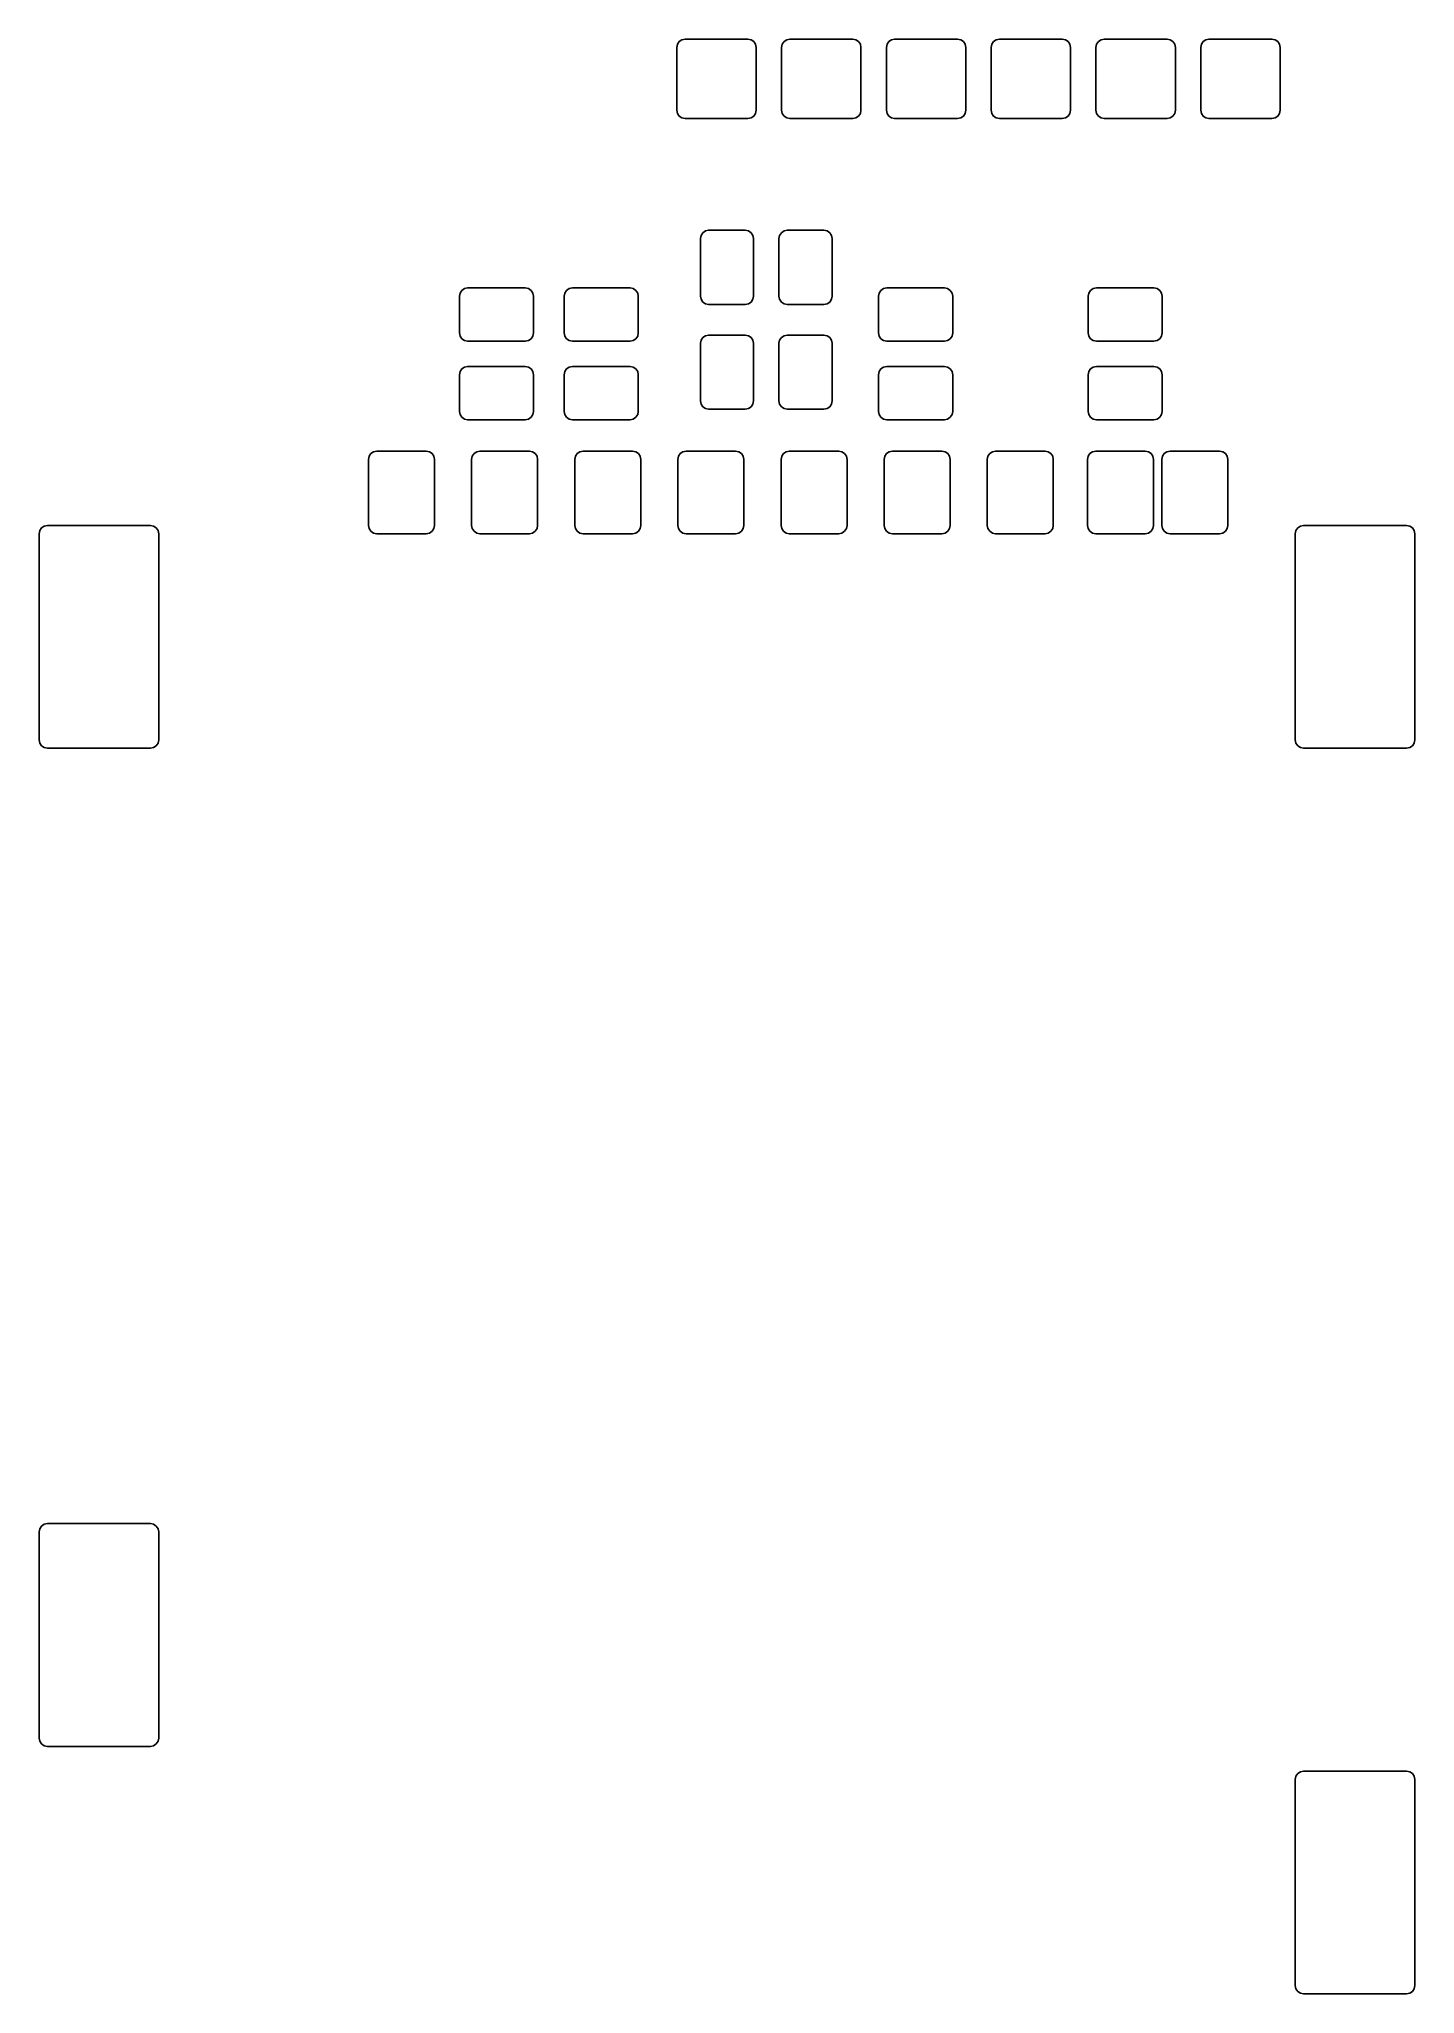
# Model space of a CAD drawing. Extents: x 4.82 to 6.13, y -4.45 to -2.58.
import ezdxf

# ---------------------------------------------------------------- set-up
doc = ezdxf.new("R2010")
doc.units = 0
doc.header["$MEASUREMENT"] = 0
doc.layers.add('BLACK', color=7, linetype='CONTINUOUS')

msp = doc.modelspace()

# ---------------------------------------------------------------- linework, layer by layer
at = {"layer": 'BLACK', "linetype": 'CONTINUOUS'}
for p, q in [((5.42949, -2.59118), (5.43009, -2.58817)), ((5.42949, -2.65118), (5.42949, -2.59118)), ((5.43009, -2.58817), (5.43179, -2.58561)), ((5.43179, -2.58561), (5.43435, -2.58391)), ((5.43435, -2.58391), (5.43736, -2.58331)), ((5.43736, -2.58331), (5.49736, -2.58331)), ((5.49736, -2.58331), (5.50038, -2.58391)), ((5.50038, -2.58391), (5.50293, -2.58561)), ((5.50293, -2.58561), (5.50464, -2.58817)), ((5.50464, -2.58817), (5.50524, -2.59118)), ((5.50524, -2.59118), (5.50524, -2.65118)), ((5.52949, -2.59118), (5.53009, -2.58817)), ((5.52949, -2.65118), (5.52949, -2.59118)), ((5.53009, -2.58817), (5.53179, -2.58561)), ((5.53179, -2.58561), (5.53435, -2.58391)), ((5.53435, -2.58391), (5.53736, -2.58331)), ((5.53736, -2.58331), (5.59736, -2.58331)), ((5.59736, -2.58331), (5.60038, -2.58391)), ((5.60038, -2.58391), (5.60293, -2.58561)), ((5.60293, -2.58561), (5.60464, -2.58817)), ((5.60464, -2.58817), (5.60524, -2.59118)), ((5.60524, -2.59118), (5.60524, -2.65118)), ((5.62949, -2.59118), (5.63009, -2.58817)), ((5.62949, -2.65118), (5.62949, -2.59118)), ((5.63009, -2.58817), (5.63179, -2.58561)), ((5.63179, -2.58561), (5.63435, -2.58391)), ((5.63435, -2.58391), (5.63736, -2.58331)), ((5.63736, -2.58331), (5.69736, -2.58331)), ((5.69736, -2.58331), (5.70038, -2.58391)), ((5.70038, -2.58391), (5.70293, -2.58561)), ((5.70293, -2.58561), (5.70464, -2.58817)), ((5.70464, -2.58817), (5.70524, -2.59118)), ((5.70524, -2.59118), (5.70524, -2.65118)), ((5.72949, -2.59118), (5.73009, -2.58817)), ((5.72949, -2.65118), (5.72949, -2.59118)), ((5.73009, -2.58817), (5.73179, -2.58561)), ((5.73179, -2.58561), (5.73435, -2.58391)), ((5.73435, -2.58391), (5.73736, -2.58331)), ((5.73736, -2.58331), (5.79736, -2.58331)), ((5.79736, -2.58331), (5.80038, -2.58391)), ((5.80038, -2.58391), (5.80293, -2.58561)), ((5.80293, -2.58561), (5.80464, -2.58817)), ((5.80464, -2.58817), (5.80524, -2.59118)), ((5.80524, -2.59118), (5.80524, -2.65118)), ((5.82949, -2.59118), (5.83009, -2.58817)), ((5.82949, -2.65118), (5.82949, -2.59118)), ((5.83009, -2.58817), (5.83179, -2.58561)), ((5.83179, -2.58561), (5.83435, -2.58391)), ((5.83435, -2.58391), (5.83736, -2.58331)), ((5.83736, -2.58331), (5.89736, -2.58331)), ((5.89736, -2.58331), (5.90038, -2.58391)), ((5.90038, -2.58391), (5.90293, -2.58561)), ((5.90293, -2.58561), (5.90464, -2.58817)), ((5.90464, -2.58817), (5.90524, -2.59118)), ((5.90524, -2.59118), (5.90524, -2.65118)), ((5.92949, -2.59118), (5.93009, -2.58817)), ((5.92949, -2.65118), (5.92949, -2.59118)), ((5.93009, -2.58817), (5.93179, -2.58561)), ((5.93179, -2.58561), (5.93435, -2.58391)), ((5.93435, -2.58391), (5.93736, -2.58331)), ((5.93736, -2.58331), (5.99736, -2.58331)), ((5.99736, -2.58331), (6.00038, -2.58391)), ((6.00038, -2.58391), (6.00293, -2.58561)), ((6.00293, -2.58561), (6.00464, -2.58817)), ((6.00464, -2.58817), (6.00524, -2.59118)), ((6.00524, -2.59118), (6.00524, -2.65118)), ((5.43009, -2.65419), (5.42949, -2.65118)), ((5.43179, -2.65675), (5.43009, -2.65419)), ((5.43435, -2.65846), (5.43179, -2.65675)), ((5.43736, -2.65906), (5.43435, -2.65846)), ((5.49736, -2.65906), (5.43736, -2.65906)), ((5.50038, -2.65846), (5.49736, -2.65906)), ((5.50293, -2.65675), (5.50038, -2.65846)), ((5.50464, -2.65419), (5.50293, -2.65675)), ((5.50524, -2.65118), (5.50464, -2.65419)), ((5.53009, -2.65419), (5.52949, -2.65118)), ((5.53179, -2.65675), (5.53009, -2.65419)), ((5.53435, -2.65846), (5.53179, -2.65675)), ((5.53736, -2.65906), (5.53435, -2.65846)), ((5.59736, -2.65906), (5.53736, -2.65906)), ((5.60038, -2.65846), (5.59736, -2.65906)), ((5.60293, -2.65675), (5.60038, -2.65846)), ((5.60464, -2.65419), (5.60293, -2.65675)), ((5.60524, -2.65118), (5.60464, -2.65419)), ((5.63009, -2.65419), (5.62949, -2.65118)), ((5.63179, -2.65675), (5.63009, -2.65419)), ((5.63435, -2.65846), (5.63179, -2.65675)), ((5.63736, -2.65906), (5.63435, -2.65846)), ((5.69736, -2.65906), (5.63736, -2.65906)), ((5.70038, -2.65846), (5.69736, -2.65906)), ((5.70293, -2.65675), (5.70038, -2.65846)), ((5.70464, -2.65419), (5.70293, -2.65675)), ((5.70524, -2.65118), (5.70464, -2.65419)), ((5.73009, -2.65419), (5.72949, -2.65118)), ((5.73179, -2.65675), (5.73009, -2.65419)), ((5.73435, -2.65846), (5.73179, -2.65675)), ((5.73736, -2.65906), (5.73435, -2.65846)), ((5.79736, -2.65906), (5.73736, -2.65906)), ((5.80038, -2.65846), (5.79736, -2.65906)), ((5.80293, -2.65675), (5.80038, -2.65846)), ((5.80464, -2.65419), (5.80293, -2.65675)), ((5.80524, -2.65118), (5.80464, -2.65419)), ((5.83009, -2.65419), (5.82949, -2.65118)), ((5.83179, -2.65675), (5.83009, -2.65419)), ((5.83435, -2.65846), (5.83179, -2.65675)), ((5.83736, -2.65906), (5.83435, -2.65846)), ((5.89736, -2.65906), (5.83736, -2.65906)), ((5.90038, -2.65846), (5.89736, -2.65906)), ((5.90293, -2.65675), (5.90038, -2.65846)), ((5.90464, -2.65419), (5.90293, -2.65675)), ((5.90524, -2.65118), (5.90464, -2.65419)), ((5.93009, -2.65419), (5.92949, -2.65118)), ((5.93179, -2.65675), (5.93009, -2.65419)), ((5.93435, -2.65846), (5.93179, -2.65675)), ((5.93736, -2.65906), (5.93435, -2.65846)), ((5.99736, -2.65906), (5.93736, -2.65906)), ((6.00038, -2.65846), (5.99736, -2.65906)), ((6.00293, -2.65675), (6.00038, -2.65846)), ((6.00464, -2.65419), (6.00293, -2.65675)), ((6.00524, -2.65118), (6.00464, -2.65419)), ((5.45199, -2.77368), (5.45259, -2.77067)), ((5.45199, -2.82868), (5.45199, -2.77368)), ((5.45259, -2.77067), (5.45429, -2.76811)), ((5.45429, -2.76811), (5.45685, -2.76641)), ((5.45685, -2.76641), (5.45986, -2.76581)), ((5.45986, -2.76581), (5.49486, -2.76581)), ((5.49486, -2.76581), (5.49788, -2.76641)), ((5.49788, -2.76641), (5.50043, -2.76811)), ((5.50043, -2.76811), (5.50214, -2.77067)), ((5.50214, -2.77067), (5.50274, -2.77368)), ((5.50274, -2.77368), (5.50274, -2.82868)), ((5.52699, -2.77368), (5.52759, -2.77067)), ((5.52699, -2.82868), (5.52699, -2.77368)), ((5.52759, -2.77067), (5.52929, -2.76811)), ((5.52929, -2.76811), (5.53185, -2.76641)), ((5.53185, -2.76641), (5.53486, -2.76581)), ((5.53486, -2.76581), (5.56986, -2.76581)), ((5.56986, -2.76581), (5.57288, -2.76641)), ((5.57288, -2.76641), (5.57543, -2.76811)), ((5.57543, -2.76811), (5.57714, -2.77067)), ((5.57714, -2.77067), (5.57774, -2.77368)), ((5.57774, -2.77368), (5.57774, -2.82868)), ((5.22199, -2.82868), (5.22259, -2.82567)), ((5.22199, -2.86368), (5.22199, -2.82868)), ((5.22259, -2.82567), (5.22429, -2.82311)), ((5.22429, -2.82311), (5.22685, -2.82141)), ((5.22685, -2.82141), (5.22986, -2.82081)), ((5.22986, -2.82081), (5.28486, -2.82081)), ((5.28486, -2.82081), (5.28788, -2.82141)), ((5.28788, -2.82141), (5.29043, -2.82311)), ((5.29043, -2.82311), (5.29214, -2.82567)), ((5.29214, -2.82567), (5.29274, -2.82868)), ((5.29274, -2.82868), (5.29274, -2.86368)), ((5.32199, -2.82868), (5.32259, -2.82567)), ((5.32199, -2.86368), (5.32199, -2.82868)), ((5.32259, -2.82567), (5.32429, -2.82311)), ((5.32429, -2.82311), (5.32685, -2.82141)), ((5.32685, -2.82141), (5.32986, -2.82081)), ((5.32986, -2.82081), (5.38486, -2.82081)), ((5.38486, -2.82081), (5.38788, -2.82141)), ((5.38788, -2.82141), (5.39043, -2.82311)), ((5.39043, -2.82311), (5.39214, -2.82567)), ((5.39214, -2.82567), (5.39274, -2.82868)), ((5.39274, -2.82868), (5.39274, -2.86368)), ((5.45259, -2.83169), (5.45199, -2.82868)), ((5.45429, -2.83425), (5.45259, -2.83169)), ((5.45685, -2.83596), (5.45429, -2.83425)), ((5.50043, -2.83425), (5.49788, -2.83596)), ((5.50214, -2.83169), (5.50043, -2.83425)), ((5.50274, -2.82868), (5.50214, -2.83169)), ((5.52759, -2.83169), (5.52699, -2.82868)), ((5.52929, -2.83425), (5.52759, -2.83169)), ((5.53185, -2.83596), (5.52929, -2.83425)), ((5.57543, -2.83425), (5.57288, -2.83596)), ((5.57714, -2.83169), (5.57543, -2.83425)), ((5.57774, -2.82868), (5.57714, -2.83169)), ((5.62199, -2.82868), (5.62259, -2.82567)), ((5.62199, -2.86368), (5.62199, -2.82868)), ((5.62259, -2.82567), (5.62429, -2.82311)), ((5.62429, -2.82311), (5.62685, -2.82141)), ((5.62685, -2.82141), (5.62986, -2.82081)), ((5.62986, -2.82081), (5.68486, -2.82081)), ((5.68486, -2.82081), (5.68788, -2.82141)), ((5.68788, -2.82141), (5.69043, -2.82311)), ((5.69043, -2.82311), (5.69214, -2.82567)), ((5.69214, -2.82567), (5.69274, -2.82868)), ((5.69274, -2.82868), (5.69274, -2.86368)), ((5.82199, -2.82868), (5.82259, -2.82567)), ((5.82199, -2.86368), (5.82199, -2.82868)), ((5.82259, -2.82567), (5.82429, -2.82311)), ((5.82429, -2.82311), (5.82685, -2.82141)), ((5.82685, -2.82141), (5.82986, -2.82081)), ((5.82986, -2.82081), (5.88486, -2.82081)), ((5.88486, -2.82081), (5.88788, -2.82141)), ((5.88788, -2.82141), (5.89043, -2.82311)), ((5.89043, -2.82311), (5.89214, -2.82567)), ((5.89214, -2.82567), (5.89274, -2.82868)), ((5.89274, -2.82868), (5.89274, -2.86368)), ((5.45986, -2.83656), (5.45685, -2.83596)), ((5.49486, -2.83656), (5.45986, -2.83656)), ((5.49788, -2.83596), (5.49486, -2.83656)), ((5.53486, -2.83656), (5.53185, -2.83596)), ((5.56986, -2.83656), (5.53486, -2.83656)), ((5.57288, -2.83596), (5.56986, -2.83656)), ((5.22259, -2.86669), (5.22199, -2.86368)), ((5.22429, -2.86925), (5.22259, -2.86669)), ((5.22685, -2.87096), (5.22429, -2.86925)), ((5.22986, -2.87156), (5.22685, -2.87096)), ((5.28486, -2.87156), (5.22986, -2.87156)), ((5.28788, -2.87096), (5.28486, -2.87156)), ((5.29043, -2.86925), (5.28788, -2.87096)), ((5.29214, -2.86669), (5.29043, -2.86925)), ((5.29274, -2.86368), (5.29214, -2.86669)), ((5.32259, -2.86669), (5.32199, -2.86368)), ((5.32429, -2.86925), (5.32259, -2.86669)), ((5.32685, -2.87096), (5.32429, -2.86925)), ((5.32986, -2.87156), (5.32685, -2.87096)), ((5.38486, -2.87156), (5.32986, -2.87156)), ((5.38788, -2.87096), (5.38486, -2.87156)), ((5.39043, -2.86925), (5.38788, -2.87096)), ((5.39214, -2.86669), (5.39043, -2.86925)), ((5.39274, -2.86368), (5.39214, -2.86669)), ((5.45199, -2.87368), (5.45259, -2.87067)), ((5.45259, -2.87067), (5.45429, -2.86811)), ((5.45429, -2.86811), (5.45685, -2.86641)), ((5.45685, -2.86641), (5.45986, -2.86581)), ((5.45986, -2.86581), (5.49486, -2.86581)), ((5.49486, -2.86581), (5.49788, -2.86641)), ((5.49788, -2.86641), (5.50043, -2.86811)), ((5.50043, -2.86811), (5.50214, -2.87067)), ((5.50214, -2.87067), (5.50274, -2.87368)), ((5.52699, -2.87368), (5.52759, -2.87067)), ((5.52759, -2.87067), (5.52929, -2.86811)), ((5.52929, -2.86811), (5.53185, -2.86641)), ((5.53185, -2.86641), (5.53486, -2.86581)), ((5.53486, -2.86581), (5.56986, -2.86581)), ((5.56986, -2.86581), (5.57288, -2.86641)), ((5.57288, -2.86641), (5.57543, -2.86811)), ((5.57543, -2.86811), (5.57714, -2.87067)), ((5.57714, -2.87067), (5.57774, -2.87368)), ((5.62259, -2.86669), (5.62199, -2.86368)), ((5.62429, -2.86925), (5.62259, -2.86669)), ((5.62685, -2.87096), (5.62429, -2.86925)), ((5.62986, -2.87156), (5.62685, -2.87096)), ((5.68486, -2.87156), (5.62986, -2.87156)), ((5.68788, -2.87096), (5.68486, -2.87156)), ((5.69043, -2.86925), (5.68788, -2.87096)), ((5.69214, -2.86669), (5.69043, -2.86925)), ((5.69274, -2.86368), (5.69214, -2.86669)), ((5.82259, -2.86669), (5.82199, -2.86368)), ((5.82429, -2.86925), (5.82259, -2.86669)), ((5.82685, -2.87096), (5.82429, -2.86925)), ((5.82986, -2.87156), (5.82685, -2.87096)), ((5.88486, -2.87156), (5.82986, -2.87156)), ((5.88788, -2.87096), (5.88486, -2.87156)), ((5.89043, -2.86925), (5.88788, -2.87096)), ((5.89214, -2.86669), (5.89043, -2.86925)), ((5.89274, -2.86368), (5.89214, -2.86669)), ((5.45199, -2.92868), (5.45199, -2.87368)), ((5.50274, -2.87368), (5.50274, -2.92868)), ((5.52699, -2.92868), (5.52699, -2.87368)), ((5.57774, -2.87368), (5.57774, -2.92868)), ((5.22199, -2.90368), (5.22259, -2.90067)), ((5.22199, -2.93868), (5.22199, -2.90368)), ((5.22259, -2.90067), (5.22429, -2.89811)), ((5.22429, -2.89811), (5.22685, -2.89641)), ((5.22685, -2.89641), (5.22986, -2.89581)), ((5.22986, -2.89581), (5.28486, -2.89581)), ((5.28486, -2.89581), (5.28788, -2.89641)), ((5.28788, -2.89641), (5.29043, -2.89811)), ((5.29043, -2.89811), (5.29214, -2.90067)), ((5.29214, -2.90067), (5.29274, -2.90368)), ((5.29274, -2.90368), (5.29274, -2.93868)), ((5.32199, -2.90368), (5.32259, -2.90067)), ((5.32199, -2.93868), (5.32199, -2.90368)), ((5.32259, -2.90067), (5.32429, -2.89811)), ((5.32429, -2.89811), (5.32685, -2.89641)), ((5.32685, -2.89641), (5.32986, -2.89581)), ((5.32986, -2.89581), (5.38486, -2.89581)), ((5.38486, -2.89581), (5.38788, -2.89641)), ((5.38788, -2.89641), (5.39043, -2.89811)), ((5.39043, -2.89811), (5.39214, -2.90067)), ((5.39214, -2.90067), (5.39274, -2.90368)), ((5.39274, -2.90368), (5.39274, -2.93868)), ((5.62199, -2.90368), (5.62259, -2.90067)), ((5.62199, -2.93868), (5.62199, -2.90368)), ((5.62259, -2.90067), (5.62429, -2.89811)), ((5.62429, -2.89811), (5.62685, -2.89641)), ((5.62685, -2.89641), (5.62986, -2.89581)), ((5.62986, -2.89581), (5.68486, -2.89581)), ((5.68486, -2.89581), (5.68788, -2.89641)), ((5.68788, -2.89641), (5.69043, -2.89811)), ((5.69043, -2.89811), (5.69214, -2.90067)), ((5.69214, -2.90067), (5.69274, -2.90368)), ((5.69274, -2.90368), (5.69274, -2.93868)), ((5.82199, -2.90368), (5.82259, -2.90067)), ((5.82199, -2.93868), (5.82199, -2.90368)), ((5.82259, -2.90067), (5.82429, -2.89811)), ((5.82429, -2.89811), (5.82685, -2.89641)), ((5.82685, -2.89641), (5.82986, -2.89581)), ((5.82986, -2.89581), (5.88486, -2.89581)), ((5.88486, -2.89581), (5.88788, -2.89641)), ((5.88788, -2.89641), (5.89043, -2.89811)), ((5.89043, -2.89811), (5.89214, -2.90067)), ((5.89214, -2.90067), (5.89274, -2.90368)), ((5.89274, -2.90368), (5.89274, -2.93868)), ((5.45259, -2.93169), (5.45199, -2.92868)), ((5.50274, -2.92868), (5.50214, -2.93169)), ((5.52759, -2.93169), (5.52699, -2.92868)), ((5.57774, -2.92868), (5.57714, -2.93169)), ((5.22259, -2.94169), (5.22199, -2.93868)), ((5.22429, -2.94425), (5.22259, -2.94169)), ((5.22685, -2.94596), (5.22429, -2.94425)), ((5.22986, -2.94656), (5.22685, -2.94596)), ((5.28486, -2.94656), (5.22986, -2.94656)), ((5.28788, -2.94596), (5.28486, -2.94656)), ((5.29043, -2.94425), (5.28788, -2.94596)), ((5.29214, -2.94169), (5.29043, -2.94425)), ((5.29274, -2.93868), (5.29214, -2.94169)), ((5.32259, -2.94169), (5.32199, -2.93868)), ((5.32429, -2.94425), (5.32259, -2.94169)), ((5.32685, -2.94596), (5.32429, -2.94425)), ((5.32986, -2.94656), (5.32685, -2.94596)), ((5.38486, -2.94656), (5.32986, -2.94656)), ((5.38788, -2.94596), (5.38486, -2.94656)), ((5.39043, -2.94425), (5.38788, -2.94596)), ((5.39214, -2.94169), (5.39043, -2.94425)), ((5.39274, -2.93868), (5.39214, -2.94169)), ((5.45429, -2.93425), (5.45259, -2.93169)), ((5.45685, -2.93596), (5.45429, -2.93425)), ((5.45986, -2.93656), (5.45685, -2.93596)), ((5.49486, -2.93656), (5.45986, -2.93656)), ((5.49788, -2.93596), (5.49486, -2.93656)), ((5.50043, -2.93425), (5.49788, -2.93596)), ((5.50214, -2.93169), (5.50043, -2.93425)), ((5.52929, -2.93425), (5.52759, -2.93169)), ((5.53185, -2.93596), (5.52929, -2.93425)), ((5.53486, -2.93656), (5.53185, -2.93596)), ((5.56986, -2.93656), (5.53486, -2.93656)), ((5.57288, -2.93596), (5.56986, -2.93656)), ((5.57543, -2.93425), (5.57288, -2.93596)), ((5.57714, -2.93169), (5.57543, -2.93425)), ((5.62259, -2.94169), (5.62199, -2.93868)), ((5.62429, -2.94425), (5.62259, -2.94169)), ((5.62685, -2.94596), (5.62429, -2.94425)), ((5.62986, -2.94656), (5.62685, -2.94596)), ((5.68486, -2.94656), (5.62986, -2.94656)), ((5.68788, -2.94596), (5.68486, -2.94656)), ((5.69043, -2.94425), (5.68788, -2.94596)), ((5.69214, -2.94169), (5.69043, -2.94425)), ((5.69274, -2.93868), (5.69214, -2.94169)), ((5.82259, -2.94169), (5.82199, -2.93868)), ((5.82429, -2.94425), (5.82259, -2.94169)), ((5.82685, -2.94596), (5.82429, -2.94425)), ((5.82986, -2.94656), (5.82685, -2.94596)), ((5.88486, -2.94656), (5.82986, -2.94656)), ((5.88788, -2.94596), (5.88486, -2.94656)), ((5.89043, -2.94425), (5.88788, -2.94596)), ((5.89214, -2.94169), (5.89043, -2.94425)), ((5.89274, -2.93868), (5.89214, -2.94169)), ((5.13524, -2.98449), (5.13584, -2.98147)), ((5.13524, -3.04748), (5.13524, -2.98449)), ((5.13584, -2.98147), (5.13754, -2.97892)), ((5.13754, -2.97892), (5.1401, -2.97721)), ((5.1401, -2.97721), (5.14311, -2.97661)), ((5.14311, -2.97661), (5.19035, -2.97661)), ((5.19035, -2.97661), (5.19337, -2.97721)), ((5.19337, -2.97721), (5.19592, -2.97892)), ((5.19592, -2.97892), (5.19763, -2.98147)), ((5.19763, -2.98147), (5.19823, -2.98449)), ((5.19823, -2.98449), (5.19823, -3.04748)), ((5.23366, -2.98449), (5.23426, -2.98147)), ((5.23366, -3.04748), (5.23366, -2.98449)), ((5.23426, -2.98147), (5.23597, -2.97892)), ((5.23597, -2.97892), (5.23852, -2.97721)), ((5.23852, -2.97721), (5.24154, -2.97661)), ((5.24154, -2.97661), (5.28878, -2.97661)), ((5.28878, -2.97661), (5.29179, -2.97721)), ((5.29179, -2.97721), (5.29435, -2.97892)), ((5.29435, -2.97892), (5.29605, -2.98147)), ((5.29605, -2.98147), (5.29665, -2.98449)), ((5.29665, -2.98449), (5.29665, -3.04748)), ((5.33209, -2.98449), (5.33269, -2.98147)), ((5.33209, -3.04748), (5.33209, -2.98449)), ((5.33269, -2.98147), (5.33439, -2.97892)), ((5.33439, -2.97892), (5.33695, -2.97721)), ((5.33695, -2.97721), (5.33996, -2.97661)), ((5.33996, -2.97661), (5.3872, -2.97661)), ((5.3872, -2.97661), (5.39022, -2.97721)), ((5.39022, -2.97721), (5.39277, -2.97892)), ((5.39277, -2.97892), (5.39448, -2.98147)), ((5.39448, -2.98147), (5.39508, -2.98449)), ((5.39508, -2.98449), (5.39508, -3.04748)), ((5.43051, -2.98449), (5.43111, -2.98147)), ((5.43051, -3.04748), (5.43051, -2.98449)), ((5.43111, -2.98147), (5.43282, -2.97892)), ((5.43282, -2.97892), (5.43537, -2.97721)), ((5.43537, -2.97721), (5.43839, -2.97661)), ((5.43839, -2.97661), (5.48563, -2.97661)), ((5.48563, -2.97661), (5.48864, -2.97721)), ((5.48864, -2.97721), (5.4912, -2.97892)), ((5.4912, -2.97892), (5.4929, -2.98147)), ((5.4929, -2.98147), (5.4935, -2.98449)), ((5.4935, -2.98449), (5.4935, -3.04748)), ((5.52894, -2.98449), (5.52954, -2.98147)), ((5.52894, -3.04748), (5.52894, -2.98449)), ((5.52954, -2.98147), (5.53124, -2.97892)), ((5.53124, -2.97892), (5.5338, -2.97721)), ((5.5338, -2.97721), (5.53681, -2.97661)), ((5.53681, -2.97661), (5.58406, -2.97661)), ((5.58406, -2.97661), (5.58707, -2.97721)), ((5.58707, -2.97721), (5.58962, -2.97892)), ((5.58962, -2.97892), (5.59133, -2.98147)), ((5.59133, -2.98147), (5.59193, -2.98449)), ((5.59193, -2.98449), (5.59193, -3.04748)), ((5.62736, -2.98449), (5.62796, -2.98147)), ((5.62736, -3.04748), (5.62736, -2.98449)), ((5.62796, -2.98147), (5.62967, -2.97892)), ((5.62967, -2.97892), (5.63222, -2.97721)), ((5.63222, -2.97721), (5.63524, -2.97661)), ((5.63524, -2.97661), (5.68248, -2.97661)), ((5.68248, -2.97661), (5.68549, -2.97721)), ((5.68549, -2.97721), (5.68805, -2.97892)), ((5.68805, -2.97892), (5.68975, -2.98147)), ((5.68975, -2.98147), (5.69035, -2.98449)), ((5.69035, -2.98449), (5.69035, -3.04748)), ((5.72579, -2.98449), (5.72639, -2.98147)), ((5.72579, -3.04748), (5.72579, -2.98449)), ((5.72639, -2.98147), (5.72809, -2.97892)), ((5.72809, -2.97892), (5.73065, -2.97721)), ((5.73065, -2.97721), (5.73366, -2.97661)), ((5.73366, -2.97661), (5.78091, -2.97661)), ((5.78091, -2.97661), (5.78392, -2.97721)), ((5.78392, -2.97721), (5.78647, -2.97892)), ((5.78647, -2.97892), (5.78818, -2.98147)), ((5.78818, -2.98147), (5.78878, -2.98449)), ((5.78878, -2.98449), (5.78878, -3.04748)), ((5.82146, -2.98449), (5.82206, -2.98147)), ((5.82146, -3.04748), (5.82146, -2.98449)), ((5.82206, -2.98147), (5.82376, -2.97892)), ((5.82376, -2.97892), (5.82632, -2.97721)), ((5.82632, -2.97721), (5.82933, -2.97661)), ((5.82933, -2.97661), (5.87657, -2.97661)), ((5.87657, -2.97661), (5.87959, -2.97721)), ((5.87959, -2.97721), (5.88214, -2.97892)), ((5.88214, -2.97892), (5.88385, -2.98147)), ((5.88385, -2.98147), (5.88445, -2.98449)), ((5.88445, -2.98449), (5.88445, -3.04748)), ((5.89232, -2.98449), (5.89292, -2.98147)), ((5.89232, -3.04748), (5.89232, -2.98449)), ((5.89292, -2.98147), (5.89463, -2.97892)), ((5.89463, -2.97892), (5.89718, -2.97721)), ((5.89718, -2.97721), (5.9002, -2.97661)), ((5.9002, -2.97661), (5.94744, -2.97661)), ((5.94744, -2.97661), (5.95045, -2.97721)), ((5.95045, -2.97721), (5.95301, -2.97892)), ((5.95301, -2.97892), (5.95472, -2.98147)), ((5.95472, -2.98147), (5.95531, -2.98449)), ((5.95531, -2.98449), (5.95531, -3.04748)), ((4.82087, -3.05535), (4.82147, -3.05234)), ((4.82087, -3.2522), (4.82087, -3.05535)), ((4.82147, -3.05234), (4.82317, -3.04979)), ((4.82317, -3.04979), (4.82573, -3.04808)), ((4.82573, -3.04808), (4.82874, -3.04748)), ((4.82874, -3.04748), (4.92717, -3.04748)), ((4.92717, -3.04748), (4.93018, -3.04808)), ((4.93018, -3.04808), (4.93273, -3.04979)), ((4.93273, -3.04979), (4.93444, -3.05234)), ((4.93444, -3.05234), (4.93504, -3.05535)), ((4.93504, -3.05535), (4.93504, -3.2522)), ((5.13584, -3.05049), (5.13524, -3.04748)), ((5.13754, -3.05305), (5.13584, -3.05049)), ((5.1401, -3.05475), (5.13754, -3.05305)), ((5.14311, -3.05535), (5.1401, -3.05475)), ((5.19035, -3.05535), (5.14311, -3.05535)), ((5.19337, -3.05475), (5.19035, -3.05535)), ((5.19592, -3.05305), (5.19337, -3.05475)), ((5.19763, -3.05049), (5.19592, -3.05305)), ((5.19823, -3.04748), (5.19763, -3.05049)), ((5.23426, -3.05049), (5.23366, -3.04748)), ((5.23597, -3.05305), (5.23426, -3.05049)), ((5.23852, -3.05475), (5.23597, -3.05305)), ((5.24154, -3.05535), (5.23852, -3.05475)), ((5.28878, -3.05535), (5.24154, -3.05535)), ((5.29179, -3.05475), (5.28878, -3.05535)), ((5.29435, -3.05305), (5.29179, -3.05475)), ((5.29605, -3.05049), (5.29435, -3.05305)), ((5.29665, -3.04748), (5.29605, -3.05049)), ((5.33269, -3.05049), (5.33209, -3.04748)), ((5.33439, -3.05305), (5.33269, -3.05049)), ((5.33695, -3.05475), (5.33439, -3.05305)), ((5.33996, -3.05535), (5.33695, -3.05475)), ((5.3872, -3.05535), (5.33996, -3.05535)), ((5.39022, -3.05475), (5.3872, -3.05535)), ((5.39277, -3.05305), (5.39022, -3.05475)), ((5.39448, -3.05049), (5.39277, -3.05305)), ((5.39508, -3.04748), (5.39448, -3.05049)), ((5.43111, -3.05049), (5.43051, -3.04748)), ((5.43282, -3.05305), (5.43111, -3.05049)), ((5.43537, -3.05475), (5.43282, -3.05305)), ((5.43839, -3.05535), (5.43537, -3.05475)), ((5.48563, -3.05535), (5.43839, -3.05535)), ((5.48864, -3.05475), (5.48563, -3.05535)), ((5.4912, -3.05305), (5.48864, -3.05475)), ((5.4929, -3.05049), (5.4912, -3.05305)), ((5.4935, -3.04748), (5.4929, -3.05049)), ((5.52954, -3.05049), (5.52894, -3.04748)), ((5.53124, -3.05305), (5.52954, -3.05049)), ((5.5338, -3.05475), (5.53124, -3.05305)), ((5.53681, -3.05535), (5.5338, -3.05475)), ((5.58406, -3.05535), (5.53681, -3.05535)), ((5.58707, -3.05475), (5.58406, -3.05535)), ((5.58962, -3.05305), (5.58707, -3.05475)), ((5.59133, -3.05049), (5.58962, -3.05305)), ((5.59193, -3.04748), (5.59133, -3.05049)), ((5.62796, -3.05049), (5.62736, -3.04748)), ((5.62967, -3.05305), (5.62796, -3.05049)), ((5.63222, -3.05475), (5.62967, -3.05305)), ((5.63524, -3.05535), (5.63222, -3.05475)), ((5.68248, -3.05535), (5.63524, -3.05535)), ((5.68549, -3.05475), (5.68248, -3.05535)), ((5.68805, -3.05305), (5.68549, -3.05475)), ((5.68975, -3.05049), (5.68805, -3.05305)), ((5.69035, -3.04748), (5.68975, -3.05049)), ((5.72639, -3.05049), (5.72579, -3.04748)), ((5.72809, -3.05305), (5.72639, -3.05049)), ((5.73065, -3.05475), (5.72809, -3.05305)), ((5.73366, -3.05535), (5.73065, -3.05475)), ((5.78091, -3.05535), (5.73366, -3.05535)), ((5.78392, -3.05475), (5.78091, -3.05535)), ((5.78647, -3.05305), (5.78392, -3.05475)), ((5.78818, -3.05049), (5.78647, -3.05305)), ((5.78878, -3.04748), (5.78818, -3.05049)), ((5.82206, -3.05049), (5.82146, -3.04748)), ((5.82376, -3.05305), (5.82206, -3.05049)), ((5.82632, -3.05475), (5.82376, -3.05305)), ((5.82933, -3.05535), (5.82632, -3.05475)), ((5.87657, -3.05535), (5.82933, -3.05535)), ((5.87959, -3.05475), (5.87657, -3.05535)), ((5.88214, -3.05305), (5.87959, -3.05475)), ((5.88385, -3.05049), (5.88214, -3.05305)), ((5.88445, -3.04748), (5.88385, -3.05049)), ((5.89292, -3.05049), (5.89232, -3.04748)), ((5.89463, -3.05305), (5.89292, -3.05049)), ((5.89718, -3.05475), (5.89463, -3.05305)), ((5.9002, -3.05535), (5.89718, -3.05475)), ((5.94744, -3.05535), (5.9002, -3.05535)), ((5.95045, -3.05475), (5.94744, -3.05535)), ((5.95301, -3.05305), (5.95045, -3.05475)), ((5.95472, -3.05049), (5.95301, -3.05305)), ((5.95531, -3.04748), (5.95472, -3.05049)), ((6.01969, -3.05535), (6.02028, -3.05234)), ((6.01969, -3.2522), (6.01969, -3.05535)), ((6.02028, -3.05234), (6.02199, -3.04979)), ((6.02199, -3.04979), (6.02455, -3.04808)), ((6.02455, -3.04808), (6.02756, -3.04748)), ((6.02756, -3.04748), (6.12598, -3.04748)), ((6.12598, -3.04748), (6.129, -3.04808)), ((6.129, -3.04808), (6.13155, -3.04979)), ((6.13155, -3.04979), (6.13326, -3.05234)), ((6.13326, -3.05234), (6.13386, -3.05535)), ((6.13386, -3.05535), (6.13386, -3.2522)), ((4.82147, -3.25522), (4.82087, -3.2522)), ((4.82317, -3.25777), (4.82147, -3.25522)), ((4.82573, -3.25948), (4.82317, -3.25777)), ((4.82874, -3.26008), (4.82573, -3.25948)), ((4.92717, -3.26008), (4.82874, -3.26008)), ((4.93018, -3.25948), (4.92717, -3.26008)), ((4.93273, -3.25777), (4.93018, -3.25948)), ((4.93444, -3.25522), (4.93273, -3.25777)), ((4.93504, -3.2522), (4.93444, -3.25522)), ((6.02028, -3.25522), (6.01969, -3.2522)), ((6.02199, -3.25777), (6.02028, -3.25522)), ((6.02455, -3.25948), (6.02199, -3.25777)), ((6.02756, -3.26008), (6.02455, -3.25948)), ((6.12598, -3.26008), (6.02756, -3.26008)), ((6.129, -3.25948), (6.12598, -3.26008)), ((6.13155, -3.25777), (6.129, -3.25948)), ((6.13326, -3.25522), (6.13155, -3.25777)), ((6.13386, -3.2522), (6.13326, -3.25522)), ((4.82087, -4.00811), (4.82147, -4.0051)), ((4.82087, -4.20496), (4.82087, -4.00811)), ((4.82147, -4.0051), (4.82317, -4.00254)), ((4.82317, -4.00254), (4.82573, -4.00084)), ((4.82573, -4.00084), (4.82874, -4.00024)), ((4.82874, -4.00024), (4.92717, -4.00024)), ((4.92717, -4.00024), (4.93018, -4.00084)), ((4.93018, -4.00084), (4.93273, -4.00254)), ((4.93273, -4.00254), (4.93444, -4.0051)), ((4.93444, -4.0051), (4.93504, -4.00811)), ((4.93504, -4.00811), (4.93504, -4.20496)), ((4.82147, -4.20797), (4.82087, -4.20496)), ((4.82317, -4.21053), (4.82147, -4.20797)), ((4.82573, -4.21224), (4.82317, -4.21053)), ((4.82874, -4.21283), (4.82573, -4.21224)), ((4.92717, -4.21283), (4.82874, -4.21283)), ((4.93018, -4.21224), (4.92717, -4.21283)), ((4.93273, -4.21053), (4.93018, -4.21224)), ((4.93444, -4.20797), (4.93273, -4.21053)), ((4.93504, -4.20496), (4.93444, -4.20797)), ((6.01969, -4.24433), (6.02028, -4.24132)), ((6.01969, -4.44118), (6.01969, -4.24433)), ((6.02028, -4.24132), (6.02199, -4.23876)), ((6.02199, -4.23876), (6.02455, -4.23706)), ((6.02455, -4.23706), (6.02756, -4.23646)), ((6.02756, -4.23646), (6.12598, -4.23646)), ((6.12598, -4.23646), (6.129, -4.23706)), ((6.129, -4.23706), (6.13155, -4.23876)), ((6.13155, -4.23876), (6.13326, -4.24132)), ((6.13326, -4.24132), (6.13386, -4.24433)), ((6.13386, -4.24433), (6.13386, -4.44118)), ((6.02028, -4.44419), (6.01969, -4.44118)), ((6.02199, -4.44675), (6.02028, -4.44419)), ((6.02455, -4.44846), (6.02199, -4.44675)), ((6.02756, -4.44906), (6.02455, -4.44846)), ((6.12598, -4.44906), (6.02756, -4.44906)), ((6.129, -4.44846), (6.12598, -4.44906)), ((6.13155, -4.44675), (6.129, -4.44846)), ((6.13326, -4.44419), (6.13155, -4.44675)), ((6.13386, -4.44118), (6.13326, -4.44419))]:
    msp.add_line(p, q, dxfattribs=at)

doc.saveas('drawing.dxf')
